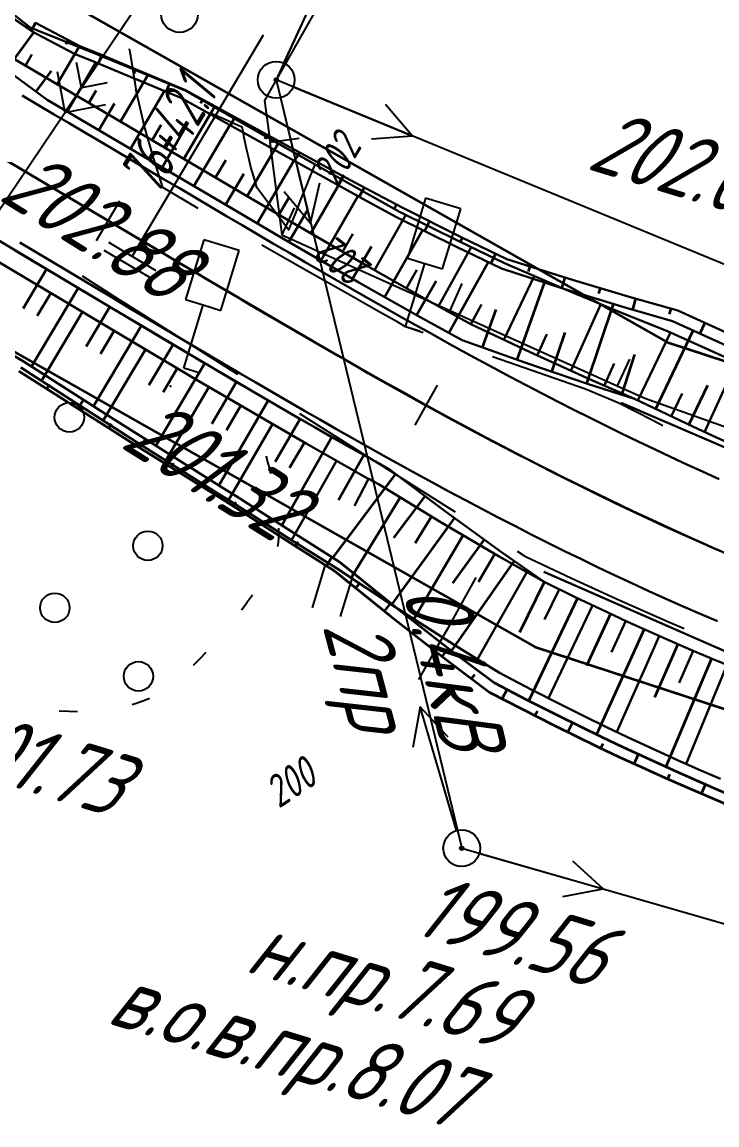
# Model space of a CAD drawing. Header units: millimetres. Extents: x -698 to 8131, y -704 to 4503.
# Drawn here: x 5598.1 to 5635.9, y 3264.7 to 3324.7 of the extents above; entities that cross this region are included whole.
import ezdxf

# ---------------------------------------------------------------- set-up
doc = ezdxf.new("R2010")
doc.units = ezdxf.units.MM
doc.linetypes.add('CONTI', pattern=[0])
for name, color, linetype, lineweight in [('10', 1, 'Continuous', 35), ('КОПИЯ_ОСЬ_13_ОТКОСЫ', 7, 'Continuous', 30), ('КОПИЯ_ОСЬ_ГРАНИЦЫ_ПОЛОС', 7, 'Continuous', 30), ('Огражд-перила', 1, 'ограждение2', 40), ('ОСЬ_ВЕРХ_ПОКРЫТИЯ_ГРАНИЦЫ_ПОЛОС', 7, 'Continuous', 30), ('ОСЬ_ВЕРХ_ПОКРЫТИЯ_ОСЬ', 1, 'Continuous', 30), ('Ось_примыкания', 1, 'Continuous', 35)]:
    doc.layers.add(name, color=color, linetype=linetype, lineweight=lineweight)
for name, color, linetype in [('GOR_BDEFAULT', 212, 'CONTI'), ('NAD_MDEFAULT', 7, 'CONTI'), ('PI_OTDEFAULT', 172, 'CONTI'), ('PI_TTDEFAULT', 5, 'CONTI'), ('SIT_LDEFAULT', 7, 'CONTI'), ('USLZNDEFAULT', 7, 'CONTI'), ('ZAPSKDEFAULT', 7, 'CONTI'), ('ОСЬ_ВЕРХ_ПОКРЫТИЯ_ПИКЕТЫ', 1, 'Continuous'), ('ОСЬ_ВЕРХ_ПОКРЫТИЯ_РАЗБИВКА_КРИВ', 1, 'Continuous'), ('разметка', 7, 'Continuous')]:
    doc.layers.add(name, color=color, linetype=linetype)
doc.styles.add('eskd', font='isocpeui.ttf', dxfattribs={"width": 1.2})
doc.styles.add('SHRFT', font='isocpeui.ttf', dxfattribs={"width": 3.5})
doc.styles.get("Standard").update_dxf_attribs({"font": 'isocpeui.ttf'})
doc.linetypes.add('ограждение2', pattern='A,0.25,-0.1,[132,ltypeshp.shx,S=0.1,R=0,X=-0.1,Y=0],-0.1,1', length=1.45)

# ---------------------------------------------------------------- blocks, each defined once
blk = doc.blocks.new('BL_2002')
at = {"color": 0}
blk.add_circle((0, 0), 0.8, dxfattribs=at)
blk = doc.blocks.new('BL_2011')
at = {"color": 0}
for p, q in [((0, 0), (0, 2.4)), ((1.6, 0), (1.6, 2.4))]:
    blk.add_line(p, q, dxfattribs=at)
blk = doc.blocks.new('BL_26')
at = {"color": 0}
for radius in [1, 0.1]:
    blk.add_circle((0, 0), radius, dxfattribs=at)
blk = doc.blocks.new('BL_12')
at = {"color": 0}
for p, q in [((1, 7), (-1, 7)), ((-1, 7), (-1, 3.6)), ((1, 3.6), (1, 7)), ((-1, 3.6), (0, 3.6)), ((0, 0), (0, 3.6)), ((0, 3.6), (1, 3.6)), ((0.8, 0), (0, 0))]:
    blk.add_line(p, q, dxfattribs=at)
blk = doc.blocks.new('BL_20')
at = {"color": 0}
blk.add_circle((0, 0), 1, dxfattribs=at)

msp = doc.modelspace()

# ---------------------------------------------------------------- linework, layer by layer
at = {"layer": '10'}
for p, q in [((5633.323, 3307.224), (5531.183, 3365.104)), ((5523.553, 3348.784), (5626.023, 3290.704)), ((5663.993, 3297.174), (5633.323, 3307.224)), ((5626.023, 3290.704), (5661.233, 3279.184))]:
    msp.add_line(p, q, dxfattribs=at)
for points in [[(5710.163, 3297.724), (5663.993, 3297.174), (5633.323, 3307.224), (5531.183, 3365.104), (5455.723, 3393.394), (5444.073, 3403.464), (5401.543, 3460.384), (5376.033, 3506.574), (5328.473, 3581.954), (5320.503, 3590.824), (5286.753, 3619.604), (5288.323, 3621.204), (5196.433, 3695.614)], [(5446.413, 3377.714), (5430.843, 3391.154), (5399.813, 3434.264), (5430.843, 3391.154), (5446.413, 3377.714), (5474.883, 3367.454), (5476.483, 3372.204), (5484.003, 3369.444), (5482.413, 3364.674), (5523.553, 3348.784), (5626.023, 3290.704), (5661.233, 3279.184), (5669.823, 3278.944), (5668.943, 3282.924), (5691.213, 3283.214)]]:
    msp.add_lwpolyline(points, dxfattribs=at)
at = {"layer": 'GOR_BDEFAULT', "color": 212, "flags": 128}
for points, elevation in [([(5614.069, 3316.92), (5613.939, 3316.62), (5613.779, 3316.22), (5613.569, 3315.71), (5613.299, 3315.06), (5612.989, 3314.25), (5612.639, 3313.37), (5610.919, 3315.67), (5610.739, 3316.25), (5610.589, 3316.78), (5610.469, 3317.27), (5610.369, 3317.7), (5610.289, 3318.06), (5610.229, 3318.37), (5610.179, 3318.62), (5610.149, 3318.8), (5610.129, 3318.91), (5610.119, 3318.95), (5609.899, 3319.05), (5609.139, 3319.39), (5608.379, 3319.72)], 202), ([(5622.809, 3294.48), (5622.189, 3293.33), (5621.279, 3291.69), (5620.599, 3290.53), (5620.099, 3289.63), (5619.699, 3288.93)], 200)]:
    msp.add_lwpolyline(points, dxfattribs=dict(at, elevation=elevation))
at = {"layer": 'PI_TTDEFAULT', "color": 5}
for p in [(5606.219, 3304.88, 201.316), (5622.049, 3279.76, 199.56)]:
    msp.add_point(p, dxfattribs=at)
at = {"layer": 'SIT_LDEFAULT', "color": 7}
for p, q in [((5631.229, 3363.67), (5611.965, 3321.528)), ((5612.382, 3322.44), (5615.309, 3328.795)), ((5615.119, 3327.12), (5611.329, 3320.4)), ((5604.959, 3326.39), (5583.309, 3294.34)), ((5604.399, 3325.56), (5600.479, 3319.76)), ((5603.989, 3323.17), (5603.989, 3323.22)), ((5604.349, 3321.03), (5603.999, 3323.17)), ((5601.379, 3321.09), (5601.109, 3322.48)), ((5600.049, 3321.98), (5600.479, 3319.76)), ((5602.769, 3321.36), (5601.379, 3321.09)), ((5611.965, 3321.528), (5622.049, 3279.76)), ((5659.779, 3301.82), (5611.965, 3321.528)), ((5612.888, 3321.15), (5619.364, 3318.494)), ((5604.809, 3319), (5604.339, 3321.03)), ((5612.198, 3320.555), (5613.833, 3313.746)), ((5600.479, 3319.76), (5602.699, 3320.19)), ((5611.329, 3320.4), (5611.629, 3318.13)), ((5619.364, 3318.494), (5617.898, 3320.182)), ((5605.289, 3317.29), (5604.809, 3319)), ((5613.209, 3318.34), (5611.619, 3318.13)), ((5611.619, 3318.13), (5612.269, 3313.11)), ((5617.142, 3318.327), (5619.364, 3318.494)), ((5605.799, 3315.67), (5605.289, 3317.29)), ((5613.833, 3313.746), (5614.341, 3315.924)), ((5607.729, 3314.54), (5605.799, 3315.67)), ((5612.396, 3315.459), (5613.833, 3313.746)), ((5612.939, 3314.57), (5612.279, 3313.11)), ((5612.279, 3313.11), (5621.399, 3309)), ((5611.689, 3312.26), (5611.189, 3312.55)), ((5613.799, 3311.06), (5611.689, 3312.26)), ((5615.779, 3309.93), (5613.799, 3311.06)), ((5601.409, 3310.87), (5603.139, 3309.77)), ((5622.049, 3310.46), (5621.399, 3309)), ((5603.139, 3309.77), (5607.199, 3307.21)), ((5617.439, 3308.99), (5615.779, 3309.93)), ((5618.579, 3308.35), (5617.439, 3308.99)), ((5621.399, 3309), (5630.509, 3304.89)), ((5618.999, 3308.11), (5618.579, 3308.35)), ((5619.949, 3307.77), (5618.999, 3308.1)), ((5607.199, 3307.21), (5609.859, 3305.53)), ((5628.779, 3304.72), (5623.729, 3306.47)), ((5631.169, 3306.35), (5630.509, 3304.89)), ((5630.599, 3303.95), (5628.779, 3304.72)), ((5630.509, 3304.89), (5632.009, 3304.22)), ((5632.449, 3303.02), (5630.599, 3303.95)), ((5632.009, 3304.22), (5639.879, 3301.41)), ((5613.239, 3303.39), (5614.949, 3302.31)), ((5632.989, 3302.73), (5632.449, 3303.02)), ((5614.949, 3302.3), (5618.359, 3300.15)), ((5611.499, 3300.8), (5611.429, 3301.08)), ((5611.609, 3300.41), (5611.499, 3300.8)), ((5611.669, 3300.12), (5611.609, 3300.41)), ((5618.359, 3300.15), (5621.259, 3298.31)), ((5621.259, 3298.31), (5621.689, 3298.04)), ((5612.119, 3296.84), (5612.109, 3297.16)), ((5612.089, 3296.37), (5612.119, 3296.84)), ((5612.059, 3296.16), (5612.089, 3296.37)), ((5625.069, 3295.91), (5625.489, 3295.64)), ((5625.489, 3295.64), (5628.019, 3294.44)), ((5628.019, 3294.44), (5630.619, 3293.24)), ((5610.349, 3293.1), (5610.669, 3293.53)), ((5610.079, 3292.72), (5610.359, 3293.1)), ((5630.619, 3293.24), (5633.259, 3292.09)), ((5633.259, 3292.08), (5634.139, 3291.71)), ((5607.459, 3289.71), (5607.829, 3290.08)), ((5607.829, 3290.08), (5608.149, 3290.42)), ((5604.129, 3287.57), (5604.249, 3287.6)), ((5604.249, 3287.61), (5604.769, 3287.79)), ((5604.769, 3287.79), (5605.069, 3287.92)), ((5600.159, 3287.23), (5600.689, 3287.2)), ((5600.689, 3287.2), (5601.159, 3287.19)), ((5619.799, 3287.44), (5619.399, 3285.24)), ((5621.769, 3280.72), (5619.799, 3287.44)), ((5621.319, 3285.8), (5619.799, 3287.44)), ((5622.049, 3279.76), (5656.599, 3269.82)), ((5623.009, 3279.48), (5629.739, 3277.55)), ((5629.739, 3277.55), (5628.089, 3279.06)), ((5627.539, 3277.14), (5629.739, 3277.55))]:
    msp.add_line(p, q, dxfattribs=at)
at = {"layer": 'КОПИЯ_ОСЬ_13_ОТКОСЫ'}
for points in [[(5575.211, 3335.944), (5610.343, 3315.23), (5612.826, 3313.775), (5616.962, 3311.382), (5620.151, 3309.576), (5622.548, 3308.249), (5625.772, 3306.72), (5629.004, 3305.25), (5631.435, 3304.191), (5634.61, 3302.679), (5635.671, 3302.193), (5636.735, 3301.715)], [(5592.884, 3328.881), (5598.584, 3324.376), (5602.341, 3322.871), (5607.021, 3320.959), (5612.036, 3318.095), (5614.53, 3316.678), (5618.673, 3314.356), (5621.932, 3312.743), (5624.372, 3311.565), (5627.603, 3310.163), (5630.829, 3308.827), (5633.246, 3307.871), (5636.367, 3306.452)], [(5570.219, 3327.506), (5605.26, 3306.63), (5607.762, 3305.148), (5609.437, 3304.163), (5613.591, 3301.755), (5616.874, 3299.9), (5617.104, 3299.782), (5617.33, 3299.659), (5617.553, 3299.53), (5620.872, 3297.508), (5624.089, 3295.617), (5626.534, 3294.232), (5628.221, 3293.407), (5629.918, 3292.601), (5631.058, 3292.073), (5632.203, 3291.553), (5633.352, 3291.043), (5634.503, 3290.544), (5635.659, 3290.054), (5636.819, 3289.575)], [(5598.326, 3322.315), (5598.676, 3322.909)], [(5600.049, 3321.3), (5601.236, 3323.314)], [(5603.494, 3319.268), (5604.983, 3321.792)], [(5601.772, 3320.284), (5602.168, 3320.955)], [(5606.94, 3317.236), (5608.603, 3320.056)], [(5605.217, 3318.252), (5605.714, 3319.093)], [(5610.386, 3315.205), (5612.069, 3318.076)], [(5608.663, 3316.221), (5609.217, 3317.16)], [(5613.84, 3313.188), (5615.534, 3316.115)], [(5612.111, 3314.194), (5612.672, 3315.151)], [(5617.304, 3311.188), (5619.005, 3314.192)], [(5615.571, 3312.186), (5616.136, 3313.162)], [(5620.788, 3309.223), (5622.567, 3312.436)], [(5619.045, 3310.202), (5619.611, 3311.204)], [(5624.345, 3307.397), (5625.989, 3310.863)], [(5599.71, 3309.937), (5598.974, 3308.701)], [(5622.538, 3308.255), (5623.131, 3309.326)], [(5627.975, 3305.718), (5629.618, 3309.328)], [(5601.428, 3308.913), (5599.198, 3305.169)], [(5603.147, 3307.889), (5602.403, 3306.641)], [(5626.155, 3306.546), (5626.684, 3307.71)], [(5631.632, 3304.097), (5633.397, 3307.803)], [(5604.865, 3306.866), (5602.564, 3303.004)], [(5629.801, 3304.903), (5630.33, 3306.115)], [(5635.247, 3302.385), (5636.983, 3306.182)], [(5598.085, 3305.885), (5602.965, 3302.746), (5604.605, 3301.696), (5608.743, 3299.074), (5609.579, 3298.551), (5612.801, 3296.508), (5615.25, 3294.989), (5618.413, 3292.884), (5621.637, 3290.813), (5624.101, 3289.288), (5625.819, 3288.39), (5627.548, 3287.512), (5628.715, 3286.932), (5629.888, 3286.362), (5631.065, 3285.802), (5633.75, 3284.57), (5634.931, 3284.045), (5636.118, 3283.532)], [(5606.585, 3305.846), (5605.821, 3304.556)], [(5608.307, 3304.828), (5605.96, 3300.837)], [(5633.438, 3303.237), (5634.026, 3304.472)], [(5610.033, 3303.818), (5609.259, 3302.483)], [(5611.763, 3302.815), (5609.368, 3298.683)], [(5613.494, 3301.812), (5612.695, 3300.435)], [(5615.234, 3300.827), (5612.795, 3296.511)], [(5616.978, 3299.848), (5616.226, 3298.376)], [(5618.7, 3298.832), (5616.038, 3294.464)], [(5620.408, 3297.791), (5619.521, 3296.335)], [(5622.128, 3296.77), (5619.451, 3292.217)], [(5623.852, 3295.756), (5622.96, 3294.238)], [(5625.59, 3294.766), (5622.905, 3290.028)], [(5627.355, 3293.828), (5626.558, 3292.197)], [(5629.157, 3292.96), (5626.761, 3287.909)], [(5630.969, 3292.114), (5630.191, 3290.42)], [(5632.792, 3291.291), (5630.479, 3286.079)], [(5634.625, 3290.491), (5633.878, 3288.744)], [(5636.47, 3289.718), (5634.26, 3284.342)]]:
    msp.add_lwpolyline(points, dxfattribs=at)
at = {"layer": 'КОПИЯ_ОСЬ_ГРАНИЦЫ_ПОЛОС'}
for points in [[(5598.615, 3324.202), (5600.991, 3322.945), (5602.118, 3322.493), (5606.786, 3320.562), (5611.828, 3317.742), (5613.501, 3316.811), (5615.171, 3315.887), (5616.838, 3314.97), (5618.504, 3314.062), (5621.765, 3312.446), (5624.208, 3311.266), (5627.603, 3310.165), (5630.985, 3309.132), (5633.511, 3308.41), (5636.62, 3306.996)], [(5598.881, 3324.631), (5601.244, 3323.372), (5602.371, 3322.92), (5607.029, 3320.972), (5612.098, 3318.199), (5613.779, 3317.284), (5615.457, 3316.375), (5617.132, 3315.475), (5618.804, 3314.584), (5622.059, 3312.969), (5624.496, 3311.79), (5627.893, 3310.71), (5631.275, 3309.701), (5633.8, 3308.995), (5636.893, 3307.583)], [(5597.298, 3322.077), (5599.513, 3320.453), (5609.834, 3314.369), (5612.319, 3312.912), (5616.463, 3310.515), (5619.661, 3308.704), (5622.066, 3307.373), (5625.473, 3306.159), (5628.88, 3305.007), (5631.435, 3304.191), (5634.61, 3302.679), (5635.671, 3302.193), (5636.735, 3301.715)], [(5636.054, 3299.83), (5635.169, 3300.225), (5634.285, 3300.626), (5633.404, 3301.034), (5632.524, 3301.447), (5631.647, 3301.865), (5630.771, 3302.289), (5629.897, 3302.718), (5629.025, 3303.152), (5628.154, 3303.591), (5627.285, 3304.035), (5626.417, 3304.483), (5625.551, 3304.936), (5624.686, 3305.392), (5623.822, 3305.853), (5622.96, 3306.317), (5622.099, 3306.785), (5621.239, 3307.257), (5620.38, 3307.732), (5619.521, 3308.21), (5618.664, 3308.69), (5617.808, 3309.174), (5616.952, 3309.66), (5616.096, 3310.149), (5615.241, 3310.64), (5614.387, 3311.133), (5613.533, 3311.627), (5612.679, 3312.124), (5611.825, 3312.622), (5610.971, 3313.122), (5610.118, 3313.623), (5609.264, 3314.125), (5608.409, 3314.628), (5607.555, 3315.131), (5606.7, 3315.635), (5605.844, 3316.14), (5604.988, 3316.644), (5604.133, 3317.149), (5603.277, 3317.653), (5602.422, 3318.158), (5601.566, 3318.662), (5600.711, 3319.167), (5599.855, 3319.672), (5599, 3320.176), (5598.144, 3320.681)], [(5595.467, 3313.628), (5605.769, 3307.491), (5608.269, 3306.011), (5609.941, 3305.027), (5614.087, 3302.624), (5617.359, 3300.775), (5618.182, 3300.317), (5621.171, 3298.07), (5624.213, 3295.86), (5626.534, 3294.232), (5628.221, 3293.407), (5629.918, 3292.601), (5631.058, 3292.073), (5632.203, 3291.553), (5633.352, 3291.043), (5634.503, 3290.544), (5635.659, 3290.054), (5636.819, 3289.575)], [(5597.768, 3312.257), (5598.621, 3311.748), (5599.474, 3311.24), (5600.327, 3310.731), (5601.181, 3310.223), (5602.034, 3309.715), (5602.887, 3309.206), (5603.741, 3308.698), (5604.596, 3308.189), (5605.451, 3307.68), (5606.308, 3307.171), (5607.166, 3306.663), (5608.025, 3306.155), (5608.885, 3305.648), (5609.746, 3305.141), (5610.61, 3304.636), (5611.474, 3304.132), (5612.341, 3303.629), (5613.209, 3303.128), (5614.079, 3302.628), (5614.952, 3302.13), (5615.826, 3301.635), (5616.702, 3301.142), (5617.581, 3300.651), (5618.182, 3300.318)]]:
    msp.add_lwpolyline(points, dxfattribs=at)
at = {"layer": 'Огражд-перила', "color": 1, "lineweight": 30, "ltscale": 7}
msp.add_lwpolyline([(5626.506, 3294.792), (5641.148, 3288.361), (5656.497, 3283.894), (5672.338, 3281.734), (5692.292, 3280.316), (5712.383, 3279.969), (5728.246, 3282.131), (5743.541, 3287.261), (5757.598, 3295.078), (5769.984, 3305.42), (5783.315, 3320.795), (5795.193, 3336.685), (5808.401, 3354.287), (5813.837, 3361.484), (5842.093, 3398.67), (5861.438, 3424.104), (5870.881, 3436.041)], dxfattribs=at)
msp.add_lwpolyline([(5794.4, 3358.389, -0.49807), (5794.744, 3350.968), (5785.738, 3339.379), (5773.133, 3323.651), (5761.832, 3311.569), (5752.133, 3304.071), (5740.504, 3297.404), (5727.729, 3292.824), (5713.898, 3290.556), (5695.998, 3290.971), (5679.256, 3291.677), (5662.346, 3293.111), (5645.31, 3297.694), (5630.717, 3303.98)], format="xyb", dxfattribs=at)
at = {"layer": 'ОСЬ_ВЕРХ_ПОКРЫТИЯ_ГРАНИЦЫ_ПОЛОС'}
for points in [[(5598.144, 3320.681), (5599, 3320.176), (5599.855, 3319.672), (5600.711, 3319.167), (5601.566, 3318.662), (5602.422, 3318.158), (5603.277, 3317.653), (5604.133, 3317.149), (5604.988, 3316.644), (5605.844, 3316.14), (5606.7, 3315.635), (5607.555, 3315.131), (5608.409, 3314.628), (5609.264, 3314.125), (5610.118, 3313.623), (5610.971, 3313.122), (5611.825, 3312.622), (5612.679, 3312.124), (5613.533, 3311.627), (5614.387, 3311.133), (5615.241, 3310.64), (5616.096, 3310.149), (5616.952, 3309.66), (5617.808, 3309.174), (5618.664, 3308.69), (5619.521, 3308.21), (5620.38, 3307.732), (5621.239, 3307.257), (5622.099, 3306.785), (5622.96, 3306.317), (5623.822, 3305.853), (5624.686, 3305.392), (5625.551, 3304.936), (5626.417, 3304.483), (5627.285, 3304.035), (5628.154, 3303.591), (5629.025, 3303.152), (5629.897, 3302.718), (5630.771, 3302.289), (5631.647, 3301.865), (5632.524, 3301.447), (5633.404, 3301.034), (5634.285, 3300.626), (5635.169, 3300.225), (5636.054, 3299.83)], [(5598.024, 3312.686), (5598.877, 3312.178), (5599.73, 3311.669), (5600.583, 3311.161), (5601.437, 3310.653), (5602.29, 3310.144), (5603.143, 3309.636), (5603.997, 3309.127), (5604.851, 3308.618), (5605.707, 3308.11), (5606.563, 3307.601), (5607.42, 3307.093), (5608.279, 3306.585), (5609.138, 3306.078), (5609.999, 3305.572), (5610.862, 3305.068), (5611.726, 3304.564), (5612.591, 3304.062), (5613.459, 3303.561), (5614.328, 3303.062), (5615.199, 3302.565), (5616.072, 3302.07), (5616.947, 3301.578), (5617.824, 3301.088), (5618.704, 3300.6), (5619.586, 3300.116), (5620.47, 3299.634), (5621.357, 3299.156), (5622.247, 3298.681), (5623.139, 3298.21), (5624.034, 3297.742), (5624.932, 3297.279), (5625.833, 3296.819), (5626.737, 3296.364), (5627.644, 3295.914), (5628.555, 3295.468), (5629.468, 3295.027), (5630.385, 3294.592), (5631.305, 3294.162), (5632.228, 3293.737), (5633.155, 3293.318), (5634.085, 3292.905), (5635.019, 3292.499), (5635.956, 3292.099)]]:
    msp.add_lwpolyline(points, dxfattribs=at)
at = {"layer": 'ОСЬ_ВЕРХ_ПОКРЫТИЯ_ГРАНИЦЫ_ПОЛОС', "linetype": 'Continuous'}
msp.add_lwpolyline([(5635.956, 3292.099), (5635.019, 3292.499), (5634.085, 3292.905), (5633.155, 3293.318), (5632.228, 3293.737), (5631.305, 3294.162), (5630.385, 3294.592), (5629.468, 3295.027), (5628.555, 3295.468), (5627.644, 3295.914), (5626.737, 3296.364), (5625.833, 3296.819), (5624.932, 3297.279), (5624.034, 3297.742), (5623.139, 3298.21), (5622.247, 3298.681), (5621.357, 3299.156), (5620.47, 3299.634), (5619.586, 3300.116), (5618.704, 3300.6), (5617.824, 3301.088), (5616.947, 3301.578), (5616.072, 3302.07), (5615.199, 3302.565), (5614.328, 3303.062), (5613.459, 3303.561), (5612.591, 3304.062), (5611.726, 3304.564), (5610.862, 3305.068), (5609.999, 3305.572), (5609.138, 3306.078), (5608.279, 3306.585), (5607.42, 3307.093), (5606.563, 3307.601), (5605.707, 3308.11), (5604.851, 3308.618), (5603.997, 3309.127), (5603.143, 3309.636), (5602.29, 3310.144), (5601.437, 3310.653), (5600.583, 3311.161), (5599.73, 3311.669), (5598.877, 3312.178), (5598.024, 3312.686)], dxfattribs=at)
at = {"layer": 'ОСЬ_ВЕРХ_ПОКРЫТИЯ_ОСЬ'}
msp.add_lwpolyline([(5577.153, 3329.096), (5604.645, 3312.799), (5604.645, 3312.799), (5608.864, 3310.303), (5610.554, 3309.309), (5612.247, 3308.32), (5613.943, 3307.336), (5614.793, 3306.847), (5615.643, 3306.36), (5616.495, 3305.875), (5617.349, 3305.392), (5618.203, 3304.912), (5619.059, 3304.434), (5619.917, 3303.959), (5620.777, 3303.487), (5621.638, 3303.019), (5622.5, 3302.553), (5623.365, 3302.091), (5624.232, 3301.633), (5625.101, 3301.178), (5625.971, 3300.728), (5626.844, 3300.282), (5627.719, 3299.84), (5628.597, 3299.402), (5629.477, 3298.97), (5630.359, 3298.542), (5631.243, 3298.119), (5632.131, 3297.702), (5633.02, 3297.29), (5633.913, 3296.884), (5634.807, 3296.484), (5635.705, 3296.089), (5636.605, 3295.701)], dxfattribs=at)
at = {"layer": 'ОСЬ_ВЕРХ_ПОКРЫТИЯ_ПИКЕТЫ'}
for p, q in [((5602.186, 3312.804), (5603.461, 3314.954)), ((5619.521, 3302.75), (5620.727, 3304.94))]:
    msp.add_line(p, q, dxfattribs=at)
at = {"layer": 'ОСЬ_ВЕРХ_ПОКРЫТИЯ_РАЗБИВКА_КРИВ'}
for p, q in [((5604.645, 3312.799), (5611.274, 3323.982)), ((5602.845, 3312.704), (5605.425, 3311.174)), ((5604.645, 3312.799), (5604.135, 3311.939)), ((5602.59, 3312.274), (5605.17, 3310.744))]:
    msp.add_line(p, q, dxfattribs=at)
at = {"layer": 'Ось_примыкания', "color": 0, "ltscale": 7}
msp.add_line((5598.644, 3324.187), (5586.012, 3332.903), dxfattribs=at)
at = {"layer": 'Ось_примыкания', "color": 0}
for p, q in [((5597.298, 3322.077), (5598.789, 3324.11)), ((5598.881, 3324.631), (5598.644, 3324.187)), ((5600.646, 3323.69), (5600.529, 3323.471)), ((5600.593, 3319.816), (5602.16, 3322.475)), ((5602.471, 3322.878), (5602.282, 3322.425)), ((5598.911, 3320.894), (5599.743, 3322.029)), ((5604.316, 3322.106), (5604.223, 3321.884)), ((5606.161, 3321.335), (5605.978, 3320.896)), ((5604.039, 3317.785), (5605.893, 3320.931)), ((5602.316, 3318.801), (5603.171, 3320.252)), ((5607.958, 3320.464), (5607.842, 3320.25)), ((5609.713, 3319.504), (5609.471, 3319.06)), ((5607.485, 3315.754), (5609.443, 3319.076)), ((5605.762, 3316.77), (5606.729, 3318.411)), ((5611.468, 3318.544), (5611.342, 3318.314)), ((5613.223, 3317.586), (5612.964, 3317.11)), ((5610.932, 3313.725), (5612.928, 3317.13)), ((5609.208, 3314.738), (5610.198, 3316.419)), ((5614.982, 3316.633), (5614.848, 3316.386)), ((5614.39, 3311.714), (5616.41, 3315.205)), ((5616.742, 3315.684), (5616.468, 3315.174)), ((5618.507, 3314.743), (5618.366, 3314.478)), ((5612.659, 3312.716), (5613.658, 3314.443)), ((5617.86, 3309.724), (5619.918, 3313.361)), ((5620.294, 3313.845), (5620.027, 3313.307)), ((5622.086, 3312.956), (5621.955, 3312.687)), ((5616.121, 3310.712), (5617.143, 3312.479)), ((5621.35, 3307.77), (5623.48, 3311.618)), ((5623.886, 3312.085), (5623.626, 3311.547)), ((5599.48, 3311.238), (5598.21, 3309.106)), ((5625.756, 3311.389), (5625.666, 3311.106)), ((5619.6, 3308.739), (5620.656, 3310.605)), ((5625.062, 3306.305), (5626.559, 3310.503)), ((5627.662, 3310.784), (5627.478, 3310.205)), ((5601.198, 3310.214), (5598.655, 3305.946)), ((5629.577, 3310.207), (5629.489, 3309.912)), ((5602.916, 3309.19), (5601.629, 3307.029)), ((5628.85, 3305.017), (5630.31, 3309.338)), ((5631.495, 3309.639), (5631.326, 3309.035)), ((5623.179, 3306.977), (5623.917, 3309.048)), ((5633.421, 3309.101), (5633.335, 3308.793)), ((5604.634, 3308.167), (5602.028, 3303.791)), ((5635.261, 3308.328), (5634.991, 3307.737)), ((5626.955, 3305.658), (5627.676, 3307.79)), ((5632.596, 3303.638), (5634.627, 3307.902)), ((5606.354, 3307.145), (5605.04, 3304.926)), ((5608.075, 3306.126), (5605.417, 3301.638)), ((5630.754, 3304.408), (5631.456, 3306.603)), ((5599.487, 3304.736), (5599.64, 3304.978)), ((5609.798, 3305.111), (5608.461, 3302.838)), ((5634.401, 3302.778), (5635.425, 3304.926)), ((5601.176, 3303.665), (5601.479, 3304.142)), ((5611.528, 3304.107), (5608.846, 3299.48)), ((5602.865, 3302.594), (5603.014, 3302.83)), ((5613.258, 3303.104), (5611.899, 3300.759)), ((5604.556, 3301.526), (5604.849, 3301.995)), ((5614.994, 3302.111), (5612.275, 3297.302)), ((5616.735, 3301.127), (5615.352, 3298.68)), ((5606.252, 3300.466), (5606.397, 3300.698)), ((5607.948, 3299.406), (5608.235, 3299.865)), ((5618.455, 3300.112), (5615.035, 3295.564)), ((5609.645, 3298.349), (5609.791, 3298.574)), ((5620.054, 3298.91), (5618.34, 3296.631)), ((5611.326, 3297.265), (5611.62, 3297.721)), ((5621.658, 3297.716), (5618.257, 3293.034)), ((5623.276, 3296.54), (5621.555, 3294.171)), ((5613.009, 3296.183), (5613.155, 3296.416)), ((5614.7, 3295.116), (5614.997, 3295.587)), ((5624.902, 3295.376), (5621.49, 3290.511)), ((5616.292, 3293.91), (5616.466, 3294.125)), ((5626.54, 3294.228), (5625.199, 3291.483)), ((5617.846, 3292.651), (5618.196, 3293.083)), ((5628.338, 3293.352), (5625.692, 3287.782)), ((5630.146, 3292.496), (5628.837, 3289.674)), ((5619.418, 3291.414), (5619.59, 3291.635)), ((5631.963, 3291.662), (5629.37, 3285.947)), ((5620.994, 3290.183), (5621.341, 3290.627)), ((5633.792, 3290.852), (5632.533, 3287.949)), ((5635.631, 3290.066), (5633.143, 3284.188)), ((5622.588, 3288.976), (5622.759, 3289.203)), ((5624.253, 3287.879), (5624.52, 3288.393)), ((5626.032, 3286.965), (5626.162, 3287.222)), ((5627.821, 3286.07), (5628.073, 3286.582)), ((5629.62, 3285.198), (5629.742, 3285.454)), ((5631.432, 3284.35), (5631.669, 3284.864)), ((5633.254, 3283.525), (5633.366, 3283.78)), ((5635.087, 3282.725), (5635.304, 3283.231))]:
    msp.add_line(p, q, dxfattribs=at)
for points in [[(5593.958, 3308.728), (5598.268, 3306.193), (5603.157, 3303.07), (5604.799, 3302.026), (5608.943, 3299.419), (5609.779, 3298.899), (5612.991, 3296.844), (5615.43, 3295.317), (5618.422, 3292.901), (5621.485, 3290.515), (5623.836, 3288.749), (5625.56, 3287.849), (5627.295, 3286.968), (5628.467, 3286.386), (5629.643, 3285.814), (5630.825, 3285.252), (5633.52, 3284.015), (5634.708, 3283.489), (5635.9, 3282.973), (5637.097, 3282.469)], [(5597.973, 3305.696), (5602.872, 3302.589), (5604.518, 3301.549), (5608.673, 3298.952), (5609.512, 3298.435), (5612.721, 3296.365), (5615.16, 3294.826), (5618.156, 3292.4), (5621.224, 3290.003), (5623.579, 3288.229), (5625.311, 3287.33), (5627.053, 3286.449), (5628.23, 3285.868), (5629.412, 3285.297), (5630.599, 3284.735), (5631.849, 3284.157), (5633.105, 3283.59), (5634.366, 3283.035), (5635.632, 3282.491), (5636.903, 3281.958)]]:
    msp.add_lwpolyline(points, dxfattribs=at)
at = {"layer": 'разметка', "lineweight": 30, "ltscale": 7}
msp.add_lwpolyline([(5574.634, 3330.589), (5605.378, 3312.365, 0.003993), (5616.377, 3305.925, 0.027349), (5636.481, 3295.755, 0.067677), (5664.204, 3287.851, 0.015621), (5664.204, 3287.851, 0.028676), (5691.639, 3285.693, 0.004766), (5696.931, 3285.484, 0.026772), (5714.599, 3285.521), (5714.599, 3285.521, 0.158784), (5760.705, 3303.84, 0.047128), (5776.42, 3319.898, 0.010779), (5798.268, 3348.443), (5798.268, 3348.443)], format="xyb", dxfattribs=at)

# ---------------------------------------------------------------- block references
at = {"layer": 'USLZNDEFAULT', "color": 7, "rotation": 342.9999999999999}
for name, p in [('BL_20', (5606.709, 3325.11)), ('BL_26', (5611.965, 3321.528)), ('BL_12', (5618.999, 3308.11)), ('BL_12', (5606.939, 3305.85)), ('BL_26', (5622.049, 3279.76))]:
    msp.add_blockref(name, p, dxfattribs=at)
at = {"layer": 'ZAPSKDEFAULT', "color": 7, "rotation": 342.9999999999999}
for name, p in [('BL_2002', (5600.719, 3303.183)), ('BL_2002', (5604.988, 3296.201)), ('BL_2011', (5613.929, 3292.83)), ('BL_2002', (5599.929, 3292.83)), ('BL_2002', (5604.474, 3289.103, 200.5))]:
    msp.add_blockref(name, p, dxfattribs=at)

# ---------------------------------------------------------------- texts
at = {"layer": 'GOR_BDEFAULT', "color": 212, "style": 'SHRFT', "width": 0.75}
for s, rotation, p in [('202', 59.41526, (5615.31, 3315.632, 202)), ('202', 142.01229, (5617.288, 3311.432, 202)), ('200', 33.23045, (5612.099, 3281.891, 200))]:
    msp.add_text(s, height=1.7223, rotation=rotation, dxfattribs=at).set_placement(p)
at = {"layer": 'NAD_MDEFAULT', "color": 7, "style": 'eskd', "oblique": 10, "width": 0.8}
for s, rotation, p in [('0.4кВ', 284, (5618.791, 3293.826)), ('2пр', 285, (5614.459, 3291.879)), ('н.пр.7.69', 343, (5610.182, 3273.089)), ('в.о.в.пр.8.07', 343, (5602.649, 3270.286))]:
    msp.add_text(s, height=3.5, rotation=rotation, dxfattribs=at).set_placement(p)
at = {"layer": 'PI_OTDEFAULT', "color": 172, "style": 'eskd', "oblique": 10, "width": 0.8}
for s, rotation, p in [('202.02', 343, (5628.757, 3316.722)), ('202.88', 328, (5596.779, 3315.07)), ('201.32', 328, (5603.396, 3301.61)), ('201.73', 343, (5593.428, 3284.371)), ('199.56', 343, (5619.274, 3275.166))]:
    msp.add_text(s, height=3.5, rotation=rotation, dxfattribs=at).set_placement(p)
at = {"layer": 'ОСЬ_ВЕРХ_ПОКРЫТИЯ_РАЗБИВКА_КРИВ', "width": 0.6}
msp.add_text('76+42.1', height=2.5, rotation=59.34141, dxfattribs=at).set_placement((5605.49, 3315.205))

doc.saveas('drawing.dxf')
